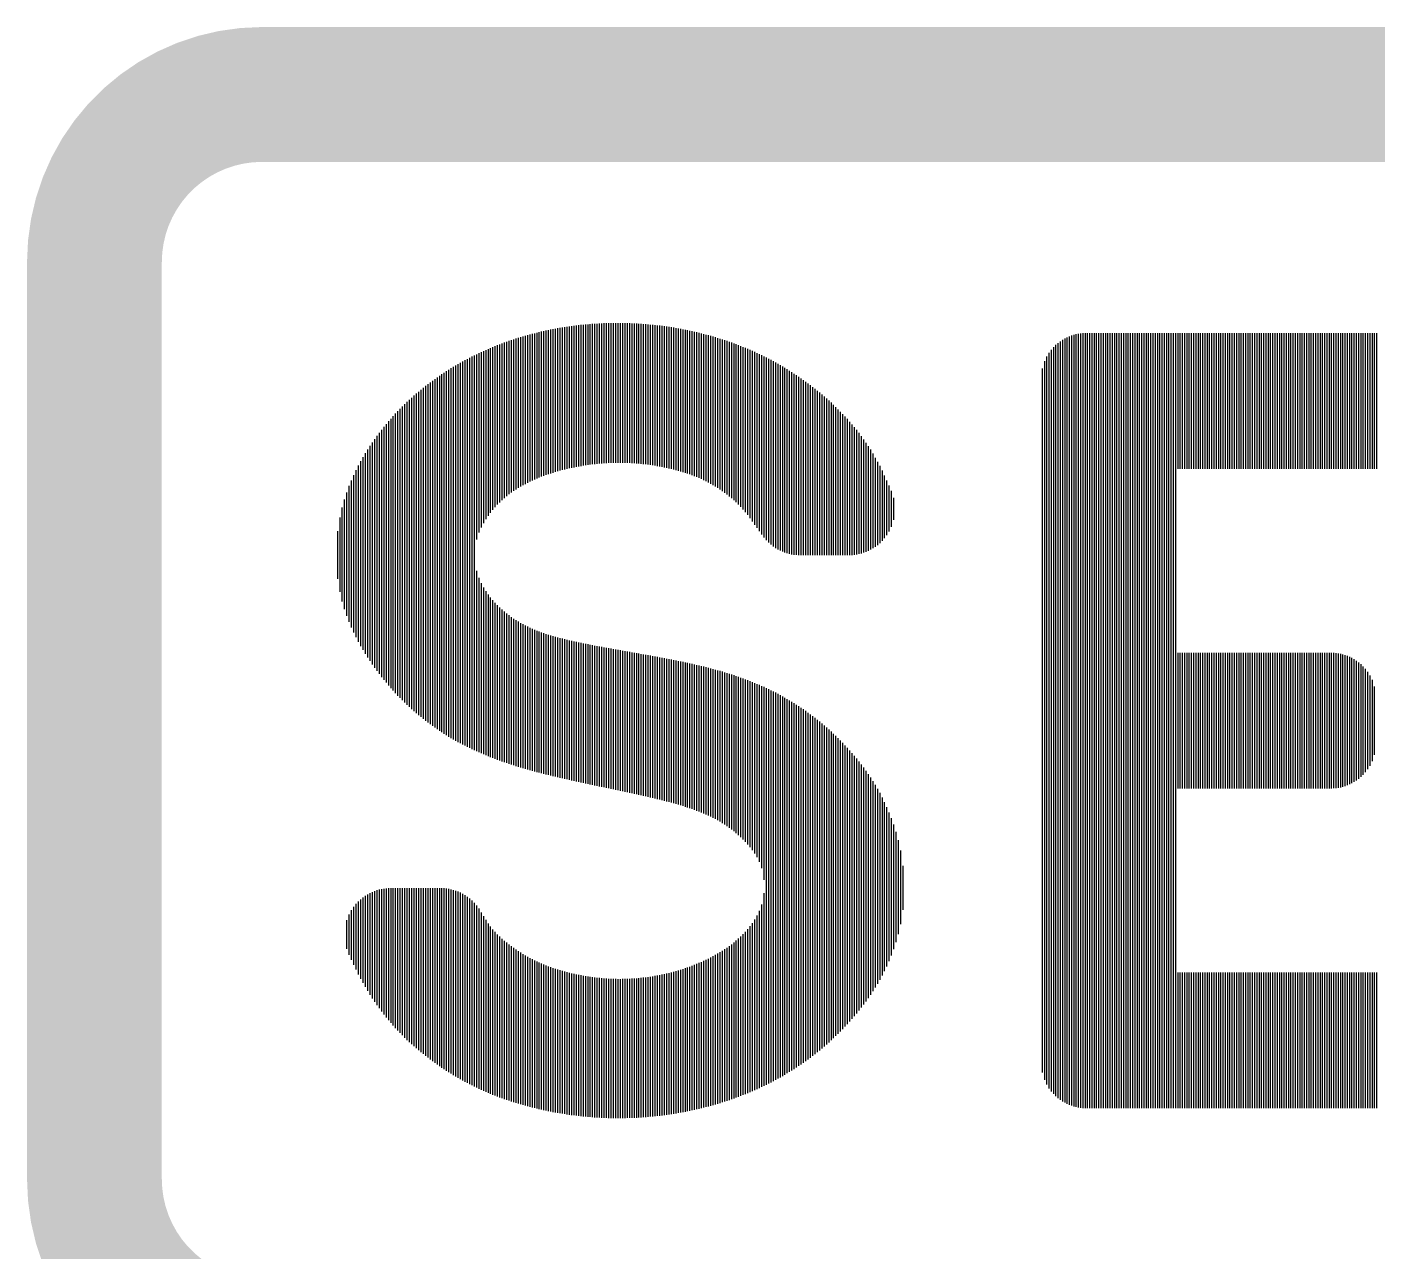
# Model space of a CAD drawing. Extents: x 1.8 to 21.6, y 5.9 to 11.2.
# Drawn here: x 12.675 to 13.376, y 7.622 to 8.258 of the extents above; entities that cross this region are included whole.
import ezdxf

# ---------------------------------------------------------------- set-up
doc = ezdxf.new("R2010")
doc.units = 0
doc.header["$LTSCALE"] = 1.21
doc.header["$MEASUREMENT"] = 0
doc.layers.get('0').update_dxf_attribs({"linetype": 'CONTINUOUS'})

msp = doc.modelspace()

# ---------------------------------------------------------------- linework, layer by layer
at = {"linetype": 'CONTINUOUS'}
for p, q in [((12.96002, 8.02975), (12.96002, 8.1031)), ((12.96122, 8.02999), (12.96122, 8.10325)), ((12.96243, 8.03019), (12.96243, 8.1034)), ((12.96363, 8.03039), (12.96363, 8.10351)), ((12.96483, 8.03059), (12.96483, 8.10361)), ((12.96604, 8.03076), (12.96604, 8.10372)), ((12.96724, 8.03092), (12.96724, 8.10383)), ((12.96844, 8.03107), (12.96844, 8.10393)), ((12.96965, 8.03123), (12.96965, 8.10402)), ((12.97085, 8.03134), (12.97085, 8.10408)), ((12.97205, 8.03145), (12.97205, 8.10414)), ((12.97326, 8.03156), (12.97326, 8.1042)), ((12.97446, 8.03165), (12.97446, 8.10426)), ((12.97567, 8.03172), (12.97567, 8.10432)), ((12.97687, 8.03178), (12.97687, 8.10434)), ((12.97807, 8.03185), (12.97807, 8.10435)), ((12.97928, 8.03188), (12.97928, 8.10437)), ((12.98048, 8.0319), (12.98048, 8.10438)), ((12.98168, 8.03192), (12.98168, 8.1044)), ((12.98289, 8.03193), (12.98289, 8.1044)), ((12.98409, 8.0319), (12.98409, 8.10437)), ((12.98529, 8.03188), (12.98529, 8.10434)), ((12.9865, 8.03186), (12.9865, 8.10431)), ((12.9877, 8.03179), (12.9877, 8.10428)), ((12.9889, 8.03173), (12.9889, 8.10424)), ((12.99011, 8.03166), (12.99011, 8.10419)), ((12.99131, 8.03157), (12.99131, 8.10411)), ((12.99251, 8.03146), (12.99251, 8.10403)), ((12.99372, 8.03135), (12.99372, 8.10396)), ((12.99492, 8.03124), (12.99492, 8.10388)), ((12.99613, 8.03109), (12.99613, 8.1038)), ((12.99733, 8.03093), (12.99733, 8.10368)), ((12.99853, 8.03078), (12.99853, 8.10356)), ((12.99974, 8.0306), (12.99974, 8.10344)), ((13.00094, 8.0304), (13.00094, 8.10331)), ((13.00214, 8.0302), (13.00214, 8.10319)), ((12.92873, 8.01802), (12.92873, 8.09633)), ((12.92993, 8.0188), (12.92993, 8.0967)), ((12.93113, 8.01951), (12.93113, 8.09705)), ((12.93234, 8.02019), (12.93234, 8.09741)), ((12.93354, 8.02085), (12.93354, 8.09776)), ((12.93475, 8.02146), (12.93475, 8.09812)), ((12.93595, 8.02208), (12.93595, 8.09846)), ((12.93715, 8.02262), (12.93715, 8.09876)), ((12.93836, 8.02317), (12.93836, 8.09906)), ((12.93956, 8.02369), (12.93956, 8.09936)), ((12.94076, 8.02418), (12.94076, 8.09966)), ((12.94197, 8.02467), (12.94197, 8.09997)), ((12.94317, 8.02511), (12.94317, 8.10022)), ((12.94437, 8.02554), (12.94437, 8.10047)), ((12.94558, 8.02598), (12.94558, 8.10073)), ((12.94678, 8.02636), (12.94678, 8.10098)), ((12.94798, 8.02674), (12.94798, 8.10123)), ((12.94919, 8.02712), (12.94919, 8.10146)), ((12.95039, 8.02746), (12.95039, 8.10166)), ((12.95159, 8.02779), (12.95159, 8.10187)), ((12.9528, 8.02813), (12.9528, 8.10207)), ((12.954, 8.02843), (12.954, 8.10227)), ((12.95521, 8.02871), (12.95521, 8.10247)), ((12.95641, 8.029), (12.95641, 8.10264)), ((12.95761, 8.02927), (12.95761, 8.10279)), ((12.95882, 8.02951), (12.95882, 8.10294)), ((13.00335, 8.03), (13.00335, 8.10306)), ((13.00455, 8.02976), (13.00455, 8.10289)), ((13.00575, 8.02951), (13.00575, 8.10272)), ((13.00696, 8.02927), (13.00696, 8.10254)), ((13.00816, 8.02899), (13.00816, 8.10237)), ((13.00936, 8.02871), (13.00936, 8.1022)), ((13.01057, 8.02842), (13.01057, 8.10201)), ((13.01177, 8.02811), (13.01177, 8.10179)), ((13.01298, 8.02777), (13.01298, 8.10157)), ((13.01418, 8.02743), (13.01418, 8.10135)), ((13.01538, 8.02708), (13.01538, 8.10114)), ((13.01659, 8.02669), (13.01659, 8.10092)), ((13.01779, 8.02631), (13.01779, 8.10066)), ((13.01899, 8.0259), (13.01899, 8.10039)), ((13.0202, 8.02545), (13.0202, 8.10012)), ((13.0214, 8.02501), (13.0214, 8.09986)), ((13.0226, 8.02452), (13.0226, 8.09959)), ((13.02381, 8.02401), (13.02381, 8.09931)), ((13.02501, 8.02349), (13.02501, 8.09899)), ((13.02621, 8.0229), (13.02621, 8.09867)), ((13.02742, 8.02232), (13.02742, 8.09836)), ((13.02862, 8.02169), (13.02862, 8.09804)), ((13.02982, 8.02102), (13.02982, 8.09773)), ((13.03103, 8.02034), (13.03103, 8.09737)), ((13.03223, 8.01959), (13.03223, 8.097)), ((13.03344, 8.01884), (13.03344, 8.09663)), ((13.03464, 8.01802), (13.03464, 8.09627)), ((13.21376, 7.69974), (13.21376, 8.09637)), ((13.21493, 7.69914), (13.21493, 8.09696)), ((13.2161, 7.69863), (13.2161, 8.09748)), ((13.21728, 7.69818), (13.21728, 8.09792)), ((13.21845, 7.69781), (13.21845, 8.09829)), ((13.21962, 7.69751), (13.21962, 8.0986)), ((13.2208, 7.69727), (13.2208, 8.09884)), ((13.22197, 7.69708), (13.22197, 8.09902)), ((13.22314, 7.69696), (13.22314, 8.09914)), ((13.22432, 7.6969), (13.22432, 8.0992)), ((13.22549, 7.6969), (13.22549, 8.09921)), ((13.22666, 7.6969), (13.22666, 8.09921)), ((13.22784, 7.6969), (13.22784, 8.09921)), ((13.22901, 7.6969), (13.22901, 8.09921)), ((13.23018, 7.6969), (13.23018, 8.09921)), ((13.23136, 7.6969), (13.23136, 8.09921)), ((13.23253, 7.6969), (13.23253, 8.09921)), ((13.23371, 7.6969), (13.23371, 8.09921)), ((13.23488, 7.6969), (13.23488, 8.09921)), ((13.23605, 7.6969), (13.23605, 8.09921)), ((13.23723, 7.6969), (13.23723, 8.09921)), ((13.2384, 7.6969), (13.2384, 8.09921)), ((13.23957, 7.6969), (13.23957, 8.09921)), ((13.24075, 7.6969), (13.24075, 8.09921)), ((13.24192, 7.6969), (13.24192, 8.09921)), ((13.24309, 7.6969), (13.24309, 8.09921)), ((13.24427, 7.6969), (13.24427, 8.09921)), ((13.24544, 7.6969), (13.24544, 8.09921)), ((13.24661, 7.6969), (13.24661, 8.09921)), ((13.24779, 7.6969), (13.24779, 8.09921)), ((13.24896, 7.6969), (13.24896, 8.09921)), ((13.25013, 7.6969), (13.25013, 8.09921)), ((13.25131, 7.6969), (13.25131, 8.09921)), ((13.25248, 7.6969), (13.25248, 8.09921)), ((13.25365, 7.6969), (13.25365, 8.09921)), ((13.25483, 7.6969), (13.25483, 8.09921)), ((13.256, 7.6969), (13.256, 8.09921)), ((13.25717, 7.6969), (13.25717, 8.09921)), ((13.25835, 7.6969), (13.25835, 8.09921)), ((13.25952, 7.6969), (13.25952, 8.09921)), ((13.26069, 7.6969), (13.26069, 8.09921)), ((13.26187, 7.6969), (13.26187, 8.09921)), ((13.26304, 7.6969), (13.26304, 8.09921)), ((13.26421, 7.6969), (13.26421, 8.09921)), ((13.26539, 7.6969), (13.26539, 8.09921)), ((13.26656, 7.6969), (13.26656, 8.09921)), ((13.26774, 7.6969), (13.26774, 8.09921)), ((13.26891, 7.6969), (13.26891, 8.09921)), ((13.27008, 7.6969), (13.27008, 8.09921)), ((13.27126, 7.6969), (13.27126, 8.09921)), ((13.27243, 8.0288), (13.27243, 8.09921)), ((13.2736, 8.0288), (13.2736, 8.09921)), ((13.27478, 8.0288), (13.27478, 8.09921)), ((13.27595, 8.0288), (13.27595, 8.09921)), ((13.27712, 8.0288), (13.27712, 8.09921)), ((13.2783, 8.0288), (13.2783, 8.09921)), ((13.27947, 8.0288), (13.27947, 8.09921)), ((13.28064, 8.0288), (13.28064, 8.09921)), ((13.28182, 8.0288), (13.28182, 8.09921)), ((13.28299, 8.0288), (13.28299, 8.09921)), ((13.28416, 8.0288), (13.28416, 8.09921)), ((13.28534, 8.0288), (13.28534, 8.09921)), ((13.28651, 8.0288), (13.28651, 8.09921)), ((13.28768, 8.0288), (13.28768, 8.09921)), ((13.28886, 8.0288), (13.28886, 8.09921)), ((13.29003, 8.0288), (13.29003, 8.09921)), ((13.2912, 8.0288), (13.2912, 8.09921)), ((13.29238, 8.0288), (13.29238, 8.09921)), ((13.29355, 8.0288), (13.29355, 8.09921)), ((13.29472, 8.0288), (13.29472, 8.09921)), ((13.2959, 8.0288), (13.2959, 8.09921)), ((13.29707, 8.0288), (13.29707, 8.09921)), ((13.29824, 8.0288), (13.29824, 8.09921)), ((13.29942, 8.0288), (13.29942, 8.09921)), ((13.30059, 8.0288), (13.30059, 8.09921)), ((13.30177, 8.0288), (13.30177, 8.09921)), ((13.30294, 8.0288), (13.30294, 8.09921)), ((13.30411, 8.0288), (13.30411, 8.09921)), ((13.30529, 8.0288), (13.30529, 8.09921)), ((13.30646, 8.0288), (13.30646, 8.09921)), ((13.30763, 8.0288), (13.30763, 8.09921)), ((13.30881, 8.0288), (13.30881, 8.09921)), ((13.30998, 8.0288), (13.30998, 8.09921)), ((13.31115, 8.0288), (13.31115, 8.09921)), ((13.31233, 8.0288), (13.31233, 8.09921)), ((13.3135, 8.0288), (13.3135, 8.09921)), ((13.31467, 8.0288), (13.31467, 8.09921)), ((13.31585, 8.0288), (13.31585, 8.09921)), ((13.31702, 8.0288), (13.31702, 8.09921)), ((13.31819, 8.0288), (13.31819, 8.09921)), ((13.31937, 8.0288), (13.31937, 8.09921)), ((13.32054, 8.0288), (13.32054, 8.09921)), ((13.32171, 8.0288), (13.32171, 8.09921)), ((13.32289, 8.0288), (13.32289, 8.09921)), ((13.32406, 8.0288), (13.32406, 8.09921)), ((13.32523, 8.0288), (13.32523, 8.09921)), ((13.32641, 8.0288), (13.32641, 8.09921)), ((13.32758, 8.0288), (13.32758, 8.09921)), ((13.32875, 8.0288), (13.32875, 8.09921)), ((13.32993, 8.0288), (13.32993, 8.09921)), ((13.3311, 8.0288), (13.3311, 8.09921)), ((13.33227, 8.0288), (13.33227, 8.09921)), ((13.33345, 8.0288), (13.33345, 8.09921)), ((13.33462, 8.0288), (13.33462, 8.09921)), ((13.3358, 8.0288), (13.3358, 8.09921)), ((13.33697, 8.0288), (13.33697, 8.09921)), ((13.33814, 8.0288), (13.33814, 8.09921)), ((13.33932, 8.0288), (13.33932, 8.09921)), ((13.34049, 8.0288), (13.34049, 8.09921)), ((13.34166, 8.0288), (13.34166, 8.09921)), ((13.34284, 8.0288), (13.34284, 8.09921)), ((13.34401, 8.0288), (13.34401, 8.09921)), ((13.34518, 8.0288), (13.34518, 8.09921)), ((13.34636, 8.0288), (13.34636, 8.09921)), ((13.34753, 8.0288), (13.34753, 8.09921)), ((13.3487, 8.0288), (13.3487, 8.09921)), ((13.34988, 8.0288), (13.34988, 8.09921)), ((13.35105, 8.0288), (13.35105, 8.09921)), ((13.35222, 8.0288), (13.35222, 8.09921)), ((13.3534, 8.0288), (13.3534, 8.09921)), ((13.35457, 8.0288), (13.35457, 8.09921)), ((13.35574, 8.0288), (13.35574, 8.09921)), ((13.35692, 8.0288), (13.35692, 8.09921)), ((13.35809, 8.0288), (13.35809, 8.09921)), ((13.35926, 8.0288), (13.35926, 8.09921)), ((13.36044, 8.0288), (13.36044, 8.09921)), ((13.36161, 8.0288), (13.36161, 8.09921)), ((13.36278, 8.0288), (13.36278, 8.09921)), ((13.36396, 8.0288), (13.36396, 8.09921)), ((13.36513, 8.0288), (13.36513, 8.09921)), ((13.36631, 8.0288), (13.36631, 8.09921)), ((13.36748, 8.0288), (13.36748, 8.09921)), ((13.36865, 8.0288), (13.36865, 8.09921)), ((13.36983, 8.0288), (13.36983, 8.09921)), ((13.371, 8.0288), (13.371, 8.09921)), ((13.37217, 8.0288), (13.37217, 8.09921)), ((13.37335, 8.0288), (13.37335, 8.09921)), ((13.37452, 8.0288), (13.37452, 8.09921)), ((13.37569, 8.0288), (13.37569, 8.09921)), ((12.91067, 7.99833), (12.91067, 8.08931)), ((12.91188, 8.00059), (12.91188, 8.08984)), ((12.91308, 8.00256), (12.91308, 8.09037)), ((12.91428, 8.00434), (12.91428, 8.0909)), ((12.91549, 8.00598), (12.91549, 8.09143)), ((12.91669, 8.00746), (12.91669, 8.09194)), ((12.9179, 8.00883), (12.9179, 8.09241)), ((12.9191, 8.01014), (12.9191, 8.09288)), ((12.9203, 8.01134), (12.9203, 8.09334)), ((12.92151, 8.01247), (12.92151, 8.09381)), ((12.92271, 8.01355), (12.92271, 8.09428)), ((12.92391, 8.01454), (12.92391, 8.09469)), ((12.92512, 8.0155), (12.92512, 8.0951)), ((12.92632, 8.01638), (12.92632, 8.09551)), ((12.92752, 8.01724), (12.92752, 8.09592)), ((13.03584, 8.01718), (13.03584, 8.0959)), ((13.03705, 8.01632), (13.03705, 8.09551)), ((13.03825, 8.01538), (13.03825, 8.09509)), ((13.03945, 8.01444), (13.03945, 8.09467)), ((13.04066, 8.01345), (13.04066, 8.09424)), ((13.04186, 8.0124), (13.04186, 8.09382)), ((13.04306, 8.01136), (13.04306, 8.0934)), ((13.04427, 8.01018), (13.04427, 8.09292)), ((13.04547, 8.00898), (13.04547, 8.09244)), ((13.04667, 8.00767), (13.04667, 8.09196)), ((13.04788, 8.00627), (13.04788, 8.09148)), ((13.04908, 8.00477), (13.04908, 8.091)), ((13.05028, 8.00309), (13.05028, 8.09047)), ((13.05149, 8.0014), (13.05149, 8.08993)), ((13.05269, 7.99972), (13.05269, 8.08938)), ((13.20672, 7.70559), (13.20672, 8.09052)), ((13.20789, 7.70425), (13.20789, 8.09186)), ((13.20906, 7.70309), (13.20906, 8.09302)), ((13.21024, 7.70208), (13.21024, 8.09403)), ((13.21141, 7.70119), (13.21141, 8.09491)), ((13.21258, 7.70042), (13.21258, 8.09569)), ((12.89744, 7.88762), (12.89744, 8.08237)), ((12.89864, 7.88694), (12.89864, 8.08309)), ((12.89984, 7.88626), (12.89984, 8.08375)), ((12.90105, 7.88563), (12.90105, 8.08441)), ((12.90225, 7.88504), (12.90225, 8.08507)), ((12.90345, 7.88444), (12.90345, 8.08574)), ((12.90466, 7.88385), (12.90466, 8.08637)), ((12.90586, 7.88326), (12.90586, 8.08697)), ((12.90706, 7.88266), (12.90706, 8.08756)), ((12.90827, 7.99205), (12.90827, 8.08815)), ((12.90947, 7.99565), (12.90947, 8.08874)), ((13.0539, 7.99804), (13.0539, 8.08884)), ((13.0551, 7.99635), (13.0551, 8.08829)), ((13.0563, 7.99467), (13.0563, 8.08772)), ((13.05751, 7.99304), (13.05751, 8.0871)), ((13.05871, 7.99164), (13.05871, 8.08649)), ((13.05991, 7.99043), (13.05991, 8.08587)), ((13.06112, 7.98938), (13.06112, 8.08525)), ((13.06232, 7.98845), (13.06232, 8.08463)), ((13.06352, 7.98764), (13.06352, 8.08394)), ((13.06473, 7.98693), (13.06473, 8.08325)), ((13.06593, 7.98631), (13.06593, 8.08255)), ((13.2032, 7.71155), (13.2032, 8.08455)), ((13.20437, 7.70908), (13.20437, 8.08702)), ((13.20554, 7.70716), (13.20554, 8.08894)), ((12.8866, 7.89442), (12.8866, 8.07534)), ((12.88781, 7.89355), (12.88781, 8.07619)), ((12.88901, 7.89277), (12.88901, 8.077)), ((12.89021, 7.89199), (12.89021, 8.07781)), ((12.89142, 7.89122), (12.89142, 8.07863)), ((12.89262, 7.89044), (12.89262, 8.07944)), ((12.89382, 7.88967), (12.89382, 8.08017)), ((12.89503, 7.88898), (12.89503, 8.08091)), ((12.89623, 7.8883), (12.89623, 8.08164)), ((13.06713, 7.98577), (13.06713, 8.08186)), ((13.06834, 7.98531), (13.06834, 8.08116)), ((13.06954, 7.98492), (13.06954, 8.08041)), ((13.07074, 7.9846), (13.07074, 8.07963)), ((13.07195, 7.98435), (13.07195, 8.07885)), ((13.07315, 7.98415), (13.07315, 8.07808)), ((13.07436, 7.98402), (13.07436, 8.0773)), ((13.07556, 7.98395), (13.07556, 8.07648)), ((13.07676, 7.98394), (13.07676, 8.07562)), ((13.20202, 7.71534), (13.20202, 8.08076)), ((12.87818, 7.9009), (12.87818, 8.06878)), ((12.87938, 7.89992), (12.87938, 8.06977)), ((12.88059, 7.89894), (12.88059, 8.07076)), ((12.88179, 7.89796), (12.88179, 8.07175)), ((12.88299, 7.89705), (12.88299, 8.07265)), ((12.8842, 7.89617), (12.8842, 8.07354)), ((12.8854, 7.8953), (12.8854, 8.07444)), ((13.07797, 7.98394), (13.07797, 8.07475)), ((13.07917, 7.98394), (13.07917, 8.07389)), ((13.08037, 7.98394), (13.08037, 8.07302)), ((13.08158, 7.98394), (13.08158, 8.07213)), ((13.08278, 7.98394), (13.08278, 8.07117)), ((13.08398, 7.98394), (13.08398, 8.07022)), ((13.08519, 7.98394), (13.08519, 8.06926)), ((13.08639, 7.98394), (13.08639, 8.0683)), ((12.86975, 7.90859), (12.86975, 8.06109)), ((12.87096, 7.90738), (12.87096, 8.06229)), ((12.87216, 7.90621), (12.87216, 8.06345)), ((12.87336, 7.90513), (12.87336, 8.06454)), ((12.87457, 7.90404), (12.87457, 8.06563)), ((12.87577, 7.90295), (12.87577, 8.06673)), ((12.87698, 7.90187), (12.87698, 8.06779)), ((13.08759, 7.98394), (13.08759, 8.06733)), ((13.0888, 7.98394), (13.0888, 8.06627)), ((13.09, 7.98394), (13.09, 8.06521)), ((13.09121, 7.98394), (13.09121, 8.06415)), ((13.09241, 7.98394), (13.09241, 8.06309)), ((13.09361, 7.98394), (13.09361, 8.06203)), ((12.86374, 7.91495), (12.86374, 8.05474)), ((12.86494, 7.91362), (12.86494, 8.05606)), ((12.86614, 7.91229), (12.86614, 8.05739)), ((12.86735, 7.91099), (12.86735, 8.05868)), ((12.86855, 7.90979), (12.86855, 8.05988)), ((13.09482, 7.98394), (13.09482, 8.06082)), ((13.09602, 7.98394), (13.09602, 8.0596)), ((13.09722, 7.98394), (13.09722, 8.05839)), ((13.09843, 7.98394), (13.09843, 8.05718)), ((13.09963, 7.98394), (13.09963, 8.05597)), ((13.10083, 7.98394), (13.10083, 8.05462)), ((12.85772, 7.92225), (12.85772, 8.04744)), ((12.85892, 7.92068), (12.85892, 8.049)), ((12.86013, 7.91922), (12.86013, 8.05047)), ((12.86133, 7.91775), (12.86133, 8.05194)), ((12.86253, 7.91628), (12.86253, 8.05341)), ((13.10204, 7.98394), (13.10204, 8.05319)), ((13.10324, 7.984), (13.10324, 8.05176)), ((13.10444, 7.98412), (13.10444, 8.05033)), ((13.10565, 7.9843), (13.10565, 8.0489)), ((13.10685, 7.98454), (13.10685, 8.0474)), ((12.8529, 7.929), (12.8529, 8.04063)), ((12.85411, 7.92719), (12.85411, 8.04247)), ((12.85531, 7.92549), (12.85531, 8.04417)), ((12.85652, 7.92387), (12.85652, 8.0458)), ((13.10805, 7.98484), (13.10805, 8.04568)), ((13.10926, 7.98522), (13.10926, 8.04395)), ((13.11046, 7.98566), (13.11046, 8.04222)), ((13.11167, 7.98618), (13.11167, 8.0405)), ((12.84929, 7.93474), (12.84929, 8.0348)), ((12.8505, 7.93271), (12.8505, 8.03688)), ((12.8517, 7.9308), (12.8517, 8.0388)), ((13.11287, 7.98678), (13.11287, 8.03873)), ((13.11407, 7.98747), (13.11407, 8.03661)), ((13.11528, 7.98826), (13.11528, 8.03449)), ((12.84568, 7.94131), (12.84568, 8.02803)), ((12.84689, 7.93901), (12.84689, 8.03043)), ((12.84809, 7.93676), (12.84809, 8.03271)), ((13.11648, 7.98916), (13.11648, 8.03237)), ((13.11768, 7.99018), (13.11768, 8.03025)), ((13.11889, 7.99135), (13.11889, 8.02795)), ((12.84207, 7.94924), (12.84207, 8.01984)), ((12.84328, 7.94642), (12.84328, 8.02272)), ((12.84448, 7.94376), (12.84448, 8.02553)), ((13.12009, 7.9927), (13.12009, 8.02531)), ((13.12129, 7.99429), (13.12129, 8.02266)), ((13.1225, 7.99621), (13.1225, 8.02002)), ((12.83967, 7.95594), (12.83967, 8.01283)), ((12.84087, 7.95241), (12.84087, 8.01647)), ((13.1237, 7.99867), (13.1237, 8.01735)), ((13.1249, 8.00232), (13.1249, 8.0137)), ((12.83846, 7.95984), (12.83846, 8.00869)), ((12.83726, 7.9649), (12.83726, 8.00344)), ((12.83605, 7.97171), (12.83605, 7.9964)), ((12.90827, 7.88214), (12.90827, 7.97579)), ((12.90947, 7.88163), (12.90947, 7.97213)), ((12.91067, 7.88111), (12.91067, 7.96945)), ((12.91188, 7.88059), (12.91188, 7.96721)), ((12.91308, 7.88007), (12.91308, 7.96528)), ((12.91428, 7.87956), (12.91428, 7.96355)), ((12.91549, 7.87911), (12.91549, 7.96198)), ((12.91669, 7.87866), (12.91669, 7.96053)), ((12.9179, 7.87821), (12.9179, 7.95921)), ((12.9191, 7.87776), (12.9191, 7.95796)), ((12.9203, 7.87731), (12.9203, 7.95679)), ((12.92151, 7.87686), (12.92151, 7.95569)), ((12.92271, 7.87645), (12.92271, 7.95463)), ((12.92391, 7.87605), (12.92391, 7.95366)), ((12.92512, 7.87566), (12.92512, 7.9527)), ((12.92632, 7.87527), (12.92632, 7.95182)), ((12.92752, 7.87487), (12.92752, 7.95096)), ((12.92873, 7.87448), (12.92873, 7.95018)), ((12.92993, 7.87409), (12.92993, 7.94941)), ((12.93113, 7.87375), (12.93113, 7.94871)), ((12.93234, 7.8734), (12.93234, 7.94804)), ((12.93354, 7.87306), (12.93354, 7.9474)), ((12.93475, 7.87271), (12.93475, 7.94682)), ((12.93595, 7.87237), (12.93595, 7.94624)), ((12.93715, 7.87202), (12.93715, 7.94572)), ((12.93836, 7.87168), (12.93836, 7.94522)), ((12.93956, 7.87137), (12.93956, 7.94472)), ((12.94076, 7.87107), (12.94076, 7.94426)), ((12.94197, 7.87076), (12.94197, 7.94384)), ((12.94317, 7.87046), (12.94317, 7.94341)), ((12.94437, 7.87015), (12.94437, 7.94299)), ((12.94558, 7.86985), (12.94558, 7.94262)), ((12.94678, 7.86954), (12.94678, 7.94226)), ((12.94798, 7.86925), (12.94798, 7.9419)), ((12.94919, 7.86897), (12.94919, 7.94153)), ((12.95039, 7.86869), (12.95039, 7.9412)), ((12.95159, 7.86841), (12.95159, 7.94089)), ((12.9528, 7.86813), (12.9528, 7.94058)), ((12.954, 7.86786), (12.954, 7.94028)), ((12.95521, 7.86758), (12.95521, 7.93997)), ((12.95641, 7.8673), (12.95641, 7.93968)), ((12.95761, 7.86703), (12.95761, 7.93942)), ((12.95882, 7.86677), (12.95882, 7.93915)), ((12.96002, 7.86651), (12.96002, 7.93889)), ((12.96122, 7.86625), (12.96122, 7.93863)), ((12.96243, 7.86598), (12.96243, 7.93836)), ((12.96363, 7.86572), (12.96363, 7.93811)), ((12.96483, 7.86546), (12.96483, 7.93788)), ((12.96604, 7.8652), (12.96604, 7.93764)), ((12.96724, 7.86494), (12.96724, 7.93741)), ((12.96844, 7.86469), (12.96844, 7.93717)), ((12.96965, 7.86444), (12.96965, 7.93694)), ((12.97085, 7.86418), (12.97085, 7.9367)), ((12.97205, 7.86393), (12.97205, 7.93648)), ((12.97326, 7.86367), (12.97326, 7.93626)), ((12.97446, 7.86342), (12.97446, 7.93604)), ((12.97567, 7.86316), (12.97567, 7.93583)), ((12.97687, 7.86291), (12.97687, 7.93561)), ((12.97807, 7.86266), (12.97807, 7.93539)), ((12.97928, 7.8624), (12.97928, 7.93517)), ((12.98048, 7.86215), (12.98048, 7.93495)), ((12.98168, 7.8619), (12.98168, 7.93474)), ((12.98289, 7.86164), (12.98289, 7.93453)), ((12.98409, 7.86139), (12.98409, 7.93432)), ((12.98529, 7.86113), (12.98529, 7.93411)), ((12.9865, 7.86087), (12.9865, 7.93389)), ((12.9877, 7.86061), (12.9877, 7.93368)), ((12.9889, 7.86035), (12.9889, 7.93347)), ((12.99011, 7.86009), (12.99011, 7.93326)), ((12.99131, 7.85983), (12.99131, 7.93304)), ((12.99251, 7.85957), (12.99251, 7.93283)), ((12.99372, 7.8593), (12.99372, 7.93261)), ((12.99492, 7.85902), (12.99492, 7.9324)), ((12.99613, 7.85875), (12.99613, 7.93219)), ((12.99733, 7.85847), (12.99733, 7.93197)), ((12.99853, 7.85819), (12.99853, 7.93176)), ((12.99974, 7.85792), (12.99974, 7.93153)), ((13.00094, 7.85764), (13.00094, 7.93131)), ((13.00214, 7.85735), (13.00214, 7.93109)), ((13.00335, 7.85704), (13.00335, 7.93086)), ((13.00455, 7.85674), (13.00455, 7.93064)), ((13.00575, 7.85644), (13.00575, 7.93041)), ((13.00696, 7.85614), (13.00696, 7.93019)), ((13.00816, 7.85583), (13.00816, 7.92996)), ((13.00936, 7.8555), (13.00936, 7.92972)), ((13.01057, 7.85516), (13.01057, 7.92947)), ((13.01177, 7.85482), (13.01177, 7.92923)), ((13.01298, 7.85447), (13.01298, 7.92898)), ((13.01418, 7.85413), (13.01418, 7.92874)), ((13.01538, 7.85376), (13.01538, 7.9285)), ((13.01659, 7.85336), (13.01659, 7.92825)), ((13.01779, 7.85297), (13.01779, 7.928)), ((13.01899, 7.85258), (13.01899, 7.92772)), ((13.27243, 7.86285), (13.27243, 7.93326)), ((13.2736, 7.86285), (13.2736, 7.93326)), ((13.27478, 7.86285), (13.27478, 7.93326)), ((13.27595, 7.86285), (13.27595, 7.93326)), ((13.27712, 7.86285), (13.27712, 7.93326)), ((13.2783, 7.86285), (13.2783, 7.93326)), ((13.27947, 7.86285), (13.27947, 7.93326)), ((13.28064, 7.86285), (13.28064, 7.93326)), ((13.28182, 7.86285), (13.28182, 7.93326)), ((13.28299, 7.86285), (13.28299, 7.93326)), ((13.28416, 7.86285), (13.28416, 7.93326)), ((13.28534, 7.86285), (13.28534, 7.93326)), ((13.28651, 7.86285), (13.28651, 7.93326)), ((13.28768, 7.86285), (13.28768, 7.93326)), ((13.28886, 7.86285), (13.28886, 7.93326)), ((13.29003, 7.86285), (13.29003, 7.93326)), ((13.2912, 7.86285), (13.2912, 7.93326)), ((13.29238, 7.86285), (13.29238, 7.93326)), ((13.29355, 7.86285), (13.29355, 7.93326)), ((13.29472, 7.86285), (13.29472, 7.93326)), ((13.2959, 7.86285), (13.2959, 7.93326)), ((13.29707, 7.86285), (13.29707, 7.93326)), ((13.29824, 7.86285), (13.29824, 7.93326)), ((13.29942, 7.86285), (13.29942, 7.93326)), ((13.30059, 7.86285), (13.30059, 7.93326)), ((13.30177, 7.86285), (13.30177, 7.93326)), ((13.30294, 7.86285), (13.30294, 7.93326)), ((13.30411, 7.86285), (13.30411, 7.93326)), ((13.30529, 7.86285), (13.30529, 7.93326)), ((13.30646, 7.86285), (13.30646, 7.93326)), ((13.30763, 7.86285), (13.30763, 7.93326)), ((13.30881, 7.86285), (13.30881, 7.93326)), ((13.30998, 7.86285), (13.30998, 7.93326)), ((13.31115, 7.86285), (13.31115, 7.93326)), ((13.31233, 7.86285), (13.31233, 7.93326)), ((13.3135, 7.86285), (13.3135, 7.93326)), ((13.31467, 7.86285), (13.31467, 7.93326)), ((13.31585, 7.86285), (13.31585, 7.93326)), ((13.31702, 7.86285), (13.31702, 7.93326)), ((13.31819, 7.86285), (13.31819, 7.93326)), ((13.31937, 7.86285), (13.31937, 7.93326)), ((13.32054, 7.86285), (13.32054, 7.93326)), ((13.32171, 7.86285), (13.32171, 7.93326)), ((13.32289, 7.86285), (13.32289, 7.93326)), ((13.32406, 7.86285), (13.32406, 7.93326)), ((13.32523, 7.86285), (13.32523, 7.93326)), ((13.32641, 7.86285), (13.32641, 7.93326)), ((13.32758, 7.86285), (13.32758, 7.93326)), ((13.32875, 7.86285), (13.32875, 7.93326)), ((13.32993, 7.86285), (13.32993, 7.93326)), ((13.3311, 7.86285), (13.3311, 7.93326)), ((13.33227, 7.86285), (13.33227, 7.93326)), ((13.33345, 7.86285), (13.33345, 7.93326)), ((13.33462, 7.86285), (13.33462, 7.93326)), ((13.3358, 7.86285), (13.3358, 7.93326)), ((13.33697, 7.86285), (13.33697, 7.93326)), ((13.33814, 7.86285), (13.33814, 7.93326)), ((13.33932, 7.86285), (13.33932, 7.93326)), ((13.34049, 7.86285), (13.34049, 7.93326)), ((13.34166, 7.86285), (13.34166, 7.93326)), ((13.34284, 7.86285), (13.34284, 7.93326)), ((13.34401, 7.86285), (13.34401, 7.93326)), ((13.34518, 7.86285), (13.34518, 7.93326)), ((13.34636, 7.86285), (13.34636, 7.93326)), ((13.34753, 7.86285), (13.34753, 7.93326)), ((13.3487, 7.86285), (13.3487, 7.93326)), ((13.34988, 7.86285), (13.34988, 7.93326)), ((13.35105, 7.86285), (13.35105, 7.93326)), ((13.35222, 7.86285), (13.35222, 7.93325)), ((13.3534, 7.8629), (13.3534, 7.9332)), ((13.35457, 7.86301), (13.35457, 7.9331)), ((13.35574, 7.86318), (13.35574, 7.93293)), ((13.35692, 7.86341), (13.35692, 7.9327)), ((13.35809, 7.8637), (13.35809, 7.93241)), ((13.35926, 7.86405), (13.35926, 7.93205)), ((13.36044, 7.86448), (13.36044, 7.93162)), ((13.36161, 7.86498), (13.36161, 7.93113)), ((13.36278, 7.86556), (13.36278, 7.93055)), ((13.36396, 7.86622), (13.36396, 7.92989)), ((13.36513, 7.86698), (13.36513, 7.92913)), ((13.36631, 7.86784), (13.36631, 7.92827)), ((13.0202, 7.85218), (13.0202, 7.92744)), ((13.0214, 7.85173), (13.0214, 7.92717)), ((13.0226, 7.85128), (13.0226, 7.92689)), ((13.02381, 7.85082), (13.02381, 7.92661)), ((13.02501, 7.85035), (13.02501, 7.92634)), ((13.02621, 7.84983), (13.02621, 7.92606)), ((13.02742, 7.84931), (13.02742, 7.92575)), ((13.02862, 7.84879), (13.02862, 7.92543)), ((13.02982, 7.84819), (13.02982, 7.92511)), ((13.03103, 7.8476), (13.03103, 7.92478)), ((13.03223, 7.84698), (13.03223, 7.92446)), ((13.03344, 7.8463), (13.03344, 7.92414)), ((13.03464, 7.84563), (13.03464, 7.92381)), ((13.03584, 7.84487), (13.03584, 7.92346)), ((13.03705, 7.84411), (13.03705, 7.92308)), ((13.03825, 7.84329), (13.03825, 7.9227)), ((13.03945, 7.84244), (13.03945, 7.92232)), ((13.04066, 7.84154), (13.04066, 7.92195)), ((13.04186, 7.8406), (13.04186, 7.92157)), ((13.04306, 7.83962), (13.04306, 7.92119)), ((13.04427, 7.83859), (13.04427, 7.92076)), ((13.36748, 7.86882), (13.36748, 7.92729)), ((13.36865, 7.86994), (13.36865, 7.92616)), ((13.36983, 7.87124), (13.36983, 7.92487)), ((13.371, 7.87276), (13.371, 7.92334)), ((13.37217, 7.87459), (13.37217, 7.92151)), ((13.04547, 7.8375), (13.04547, 7.92032)), ((13.04667, 7.83636), (13.04667, 7.91987)), ((13.04788, 7.83512), (13.04788, 7.91943)), ((13.04908, 7.83381), (13.04908, 7.91899)), ((13.05028, 7.83241), (13.05028, 7.91854)), ((13.05149, 7.83084), (13.05149, 7.91807)), ((13.05269, 7.8291), (13.05269, 7.91756)), ((13.0539, 7.82712), (13.0539, 7.91704)), ((13.0551, 7.82467), (13.0551, 7.91653)), ((13.0563, 7.82144), (13.0563, 7.91601)), ((13.05751, 7.81534), (13.05751, 7.9155)), ((13.05871, 7.70907), (13.05871, 7.91495)), ((13.05991, 7.70966), (13.05991, 7.91435)), ((13.06112, 7.71025), (13.06112, 7.91376)), ((13.37335, 7.87692), (13.37335, 7.91919)), ((13.37452, 7.88027), (13.37452, 7.91583)), ((13.06232, 7.7109), (13.06232, 7.91316)), ((13.06352, 7.71155), (13.06352, 7.91256)), ((13.06473, 7.71221), (13.06473, 7.91197)), ((13.06593, 7.71287), (13.06593, 7.9113)), ((13.06713, 7.71353), (13.06713, 7.91062)), ((13.06834, 7.71426), (13.06834, 7.90994)), ((13.06954, 7.71499), (13.06954, 7.90925)), ((13.07074, 7.71572), (13.07074, 7.90857)), ((13.07195, 7.71645), (13.07195, 7.90784)), ((13.07315, 7.7172), (13.07315, 7.90707)), ((13.07436, 7.71801), (13.07436, 7.90629)), ((13.07556, 7.71882), (13.07556, 7.90551)), ((13.07676, 7.71963), (13.07676, 7.90473)), ((13.07797, 7.72043), (13.07797, 7.90391)), ((13.07917, 7.7213), (13.07917, 7.90304)), ((13.08037, 7.7222), (13.08037, 7.90216)), ((13.08158, 7.72309), (13.08158, 7.90129)), ((13.08278, 7.72399), (13.08278, 7.90042)), ((13.08398, 7.7249), (13.08398, 7.89947)), ((13.08519, 7.72589), (13.08519, 7.8985)), ((13.08639, 7.72688), (13.08639, 7.89753)), ((13.08759, 7.72786), (13.08759, 7.89656)), ((13.0888, 7.72885), (13.0888, 7.89555)), ((13.09, 7.72993), (13.09, 7.89448)), ((13.09121, 7.73101), (13.09121, 7.89341)), ((13.09241, 7.7321), (13.09241, 7.89234)), ((13.09361, 7.73318), (13.09361, 7.89125)), ((13.09482, 7.73436), (13.09482, 7.89007)), ((13.09602, 7.73555), (13.09602, 7.88889)), ((13.09722, 7.73674), (13.09722, 7.8877)), ((13.09843, 7.73793), (13.09843, 7.88649)), ((13.09963, 7.73923), (13.09963, 7.88519)), ((13.10083, 7.74054), (13.10083, 7.88388)), ((13.10204, 7.74185), (13.10204, 7.88257)), ((13.10324, 7.74319), (13.10324, 7.8812)), ((13.10444, 7.74463), (13.10444, 7.87975)), ((13.10565, 7.74608), (13.10565, 7.8783)), ((13.10685, 7.74752), (13.10685, 7.87685)), ((13.10805, 7.74908), (13.10805, 7.87524)), ((13.10926, 7.75068), (13.10926, 7.87363)), ((13.11046, 7.75228), (13.11046, 7.87201)), ((13.11167, 7.75396), (13.11167, 7.87026)), ((13.11287, 7.75576), (13.11287, 7.86844)), ((13.11407, 7.75755), (13.11407, 7.86663)), ((13.11528, 7.75943), (13.11528, 7.86465)), ((13.11648, 7.76146), (13.11648, 7.86259)), ((13.11768, 7.7635), (13.11768, 7.86052)), ((13.11889, 7.76573), (13.11889, 7.85816)), ((13.12009, 7.76807), (13.12009, 7.85578)), ((13.12129, 7.77049), (13.12129, 7.8532)), ((13.1225, 7.77326), (13.1225, 7.85041)), ((13.1237, 7.77605), (13.1237, 7.84741)), ((13.1249, 7.77939), (13.1249, 7.84407)), ((13.12611, 7.78296), (13.12611, 7.84027)), ((13.12731, 7.78715), (13.12731, 7.83601)), ((13.12851, 7.79245), (13.12851, 7.83071)), ((13.12972, 7.79982), (13.12972, 7.8227)), ((12.8529, 7.75568), (12.8529, 7.80848)), ((12.85411, 7.75386), (12.85411, 7.80904)), ((12.85531, 7.75214), (12.85531, 7.80953)), ((12.85652, 7.75043), (12.85652, 7.80995)), ((12.85772, 7.74871), (12.85772, 7.8103)), ((12.85892, 7.747), (12.85892, 7.81058)), ((12.86013, 7.74544), (12.86013, 7.81079)), ((12.86133, 7.74401), (12.86133, 7.81095)), ((12.86253, 7.74258), (12.86253, 7.81104)), ((12.86374, 7.74115), (12.86374, 7.81107)), ((12.86494, 7.73971), (12.86494, 7.81107)), ((12.86614, 7.73833), (12.86614, 7.81107)), ((12.86735, 7.73712), (12.86735, 7.81107)), ((12.86855, 7.7359), (12.86855, 7.81107)), ((12.86975, 7.73469), (12.86975, 7.81107)), ((12.87096, 7.73347), (12.87096, 7.81107)), ((12.87216, 7.73225), (12.87216, 7.81107)), ((12.87336, 7.73117), (12.87336, 7.81107)), ((12.87457, 7.73012), (12.87457, 7.81107)), ((12.87577, 7.72906), (12.87577, 7.81107)), ((12.87698, 7.728), (12.87698, 7.81107)), ((12.87818, 7.72694), (12.87818, 7.81107)), ((12.87938, 7.72595), (12.87938, 7.81107)), ((12.88059, 7.72501), (12.88059, 7.81107)), ((12.88179, 7.72406), (12.88179, 7.81107)), ((12.88299, 7.72311), (12.88299, 7.81107)), ((12.8842, 7.72217), (12.8842, 7.81107)), ((12.8854, 7.72126), (12.8854, 7.81107)), ((12.8866, 7.72042), (12.8866, 7.81107)), ((12.88781, 7.71957), (12.88781, 7.81107)), ((12.88901, 7.71873), (12.88901, 7.81107)), ((12.89021, 7.71788), (12.89021, 7.81106)), ((12.89142, 7.71705), (12.89142, 7.81099)), ((12.89262, 7.7163), (12.89262, 7.81087)), ((12.89382, 7.71554), (12.89382, 7.81068)), ((12.89503, 7.71479), (12.89503, 7.81043)), ((12.89623, 7.71404), (12.89623, 7.81011)), ((12.89744, 7.71329), (12.89744, 7.80973)), ((12.89864, 7.71261), (12.89864, 7.80927)), ((12.89984, 7.71194), (12.89984, 7.80874)), ((13.05751, 7.70848), (13.05751, 7.80852)), ((12.84568, 7.7688), (12.84568, 7.80288)), ((12.84689, 7.76627), (12.84689, 7.80415)), ((12.84809, 7.76399), (12.84809, 7.80526)), ((12.84929, 7.76191), (12.84929, 7.80623)), ((12.8505, 7.75983), (12.8505, 7.80708)), ((12.8517, 7.75776), (12.8517, 7.80782)), ((12.90105, 7.71128), (12.90105, 7.80812)), ((12.90225, 7.71061), (12.90225, 7.80742)), ((12.90345, 7.70995), (12.90345, 7.80662)), ((12.90466, 7.70932), (12.90466, 7.8057)), ((12.90586, 7.70874), (12.90586, 7.80466)), ((12.90706, 7.70815), (12.90706, 7.80346)), ((12.90827, 7.70757), (12.90827, 7.80208)), ((13.0563, 7.70789), (13.0563, 7.80252)), ((12.84087, 7.7796), (12.84087, 7.79439)), ((12.84207, 7.7764), (12.84207, 7.79741)), ((12.84328, 7.77387), (12.84328, 7.79962)), ((12.84448, 7.77133), (12.84448, 7.80139)), ((12.90947, 7.70698), (12.90947, 7.80044)), ((12.91067, 7.70641), (12.91067, 7.79852)), ((12.91188, 7.7059), (12.91188, 7.79655)), ((12.91308, 7.70538), (12.91308, 7.79458)), ((13.05269, 7.70626), (13.05269, 7.79477)), ((13.0539, 7.70679), (13.0539, 7.79683)), ((13.0551, 7.70731), (13.0551, 7.79931)), ((12.91428, 7.70487), (12.91428, 7.79276)), ((12.91549, 7.70436), (12.91549, 7.79116)), ((12.91669, 7.70385), (12.91669, 7.78965)), ((12.9179, 7.70339), (12.9179, 7.78833)), ((13.04788, 7.70422), (13.04788, 7.78849)), ((13.04908, 7.70469), (13.04908, 7.78985)), ((13.05028, 7.70521), (13.05028, 7.79131)), ((13.05149, 7.70573), (13.05149, 7.79295)), ((12.9191, 7.70294), (12.9191, 7.78704)), ((12.9203, 7.70249), (12.9203, 7.78592)), ((12.92151, 7.70205), (12.92151, 7.7848)), ((12.92271, 7.7016), (12.92271, 7.7838)), ((12.92391, 7.70118), (12.92391, 7.78282)), ((12.92512, 7.70079), (12.92512, 7.78187)), ((12.92632, 7.7004), (12.92632, 7.78098)), ((13.03945, 7.70111), (13.03945, 7.781)), ((13.04066, 7.70152), (13.04066, 7.7819)), ((13.04186, 7.70194), (13.04186, 7.78285)), ((13.04306, 7.70235), (13.04306, 7.78384)), ((13.04427, 7.70282), (13.04427, 7.7849)), ((13.04547, 7.70329), (13.04547, 7.78602)), ((13.04667, 7.70375), (13.04667, 7.7872)), ((12.92752, 7.70002), (12.92752, 7.78009)), ((12.92873, 7.69963), (12.92873, 7.77924)), ((12.92993, 7.69925), (12.92993, 7.77843)), ((12.93113, 7.69891), (12.93113, 7.77763)), ((12.93234, 7.69857), (12.93234, 7.77689)), ((12.93354, 7.69824), (12.93354, 7.77616)), ((12.93475, 7.6979), (12.93475, 7.77546)), ((12.93595, 7.69757), (12.93595, 7.77481)), ((12.93715, 7.69726), (12.93715, 7.77415)), ((12.93836, 7.69697), (12.93836, 7.77356)), ((13.02742, 7.69751), (13.02742, 7.77388)), ((13.02862, 7.69783), (13.02862, 7.77446)), ((13.02982, 7.69814), (13.02982, 7.77509)), ((13.03103, 7.69847), (13.03103, 7.77572)), ((13.03223, 7.69883), (13.03223, 7.77639)), ((13.03344, 7.69919), (13.03344, 7.77708)), ((13.03464, 7.69955), (13.03464, 7.77778)), ((13.03584, 7.69992), (13.03584, 7.77855)), ((13.03705, 7.70029), (13.03705, 7.77933)), ((13.03825, 7.7007), (13.03825, 7.78015)), ((12.93956, 7.69669), (12.93956, 7.77298)), ((12.94076, 7.69641), (12.94076, 7.77241)), ((12.94197, 7.69612), (12.94197, 7.7719)), ((12.94317, 7.69584), (12.94317, 7.77138)), ((12.94437, 7.6956), (12.94437, 7.77091)), ((12.94558, 7.69536), (12.94558, 7.77046)), ((12.94678, 7.69513), (12.94678, 7.77)), ((12.94798, 7.69489), (12.94798, 7.7696)), ((12.94919, 7.69465), (12.94919, 7.7692)), ((12.95039, 7.69443), (12.95039, 7.7688)), ((12.95159, 7.69424), (12.95159, 7.76845)), ((12.9528, 7.69405), (12.9528, 7.7681)), ((12.954, 7.69386), (12.954, 7.76775)), ((12.95521, 7.69367), (12.95521, 7.76745)), ((12.95641, 7.69349), (12.95641, 7.76714)), ((12.95761, 7.69333), (12.95761, 7.76684)), ((12.95882, 7.69319), (12.95882, 7.76657)), ((12.96002, 7.69304), (12.96002, 7.76632)), ((13.00575, 7.69329), (13.00575, 7.76643)), ((13.00696, 7.69346), (13.00696, 7.76671)), ((13.00816, 7.69363), (13.00816, 7.76701)), ((13.00936, 7.6938), (13.00936, 7.76731)), ((13.01057, 7.69397), (13.01057, 7.76762)), ((13.01177, 7.69418), (13.01177, 7.76797)), ((13.01298, 7.69439), (13.01298, 7.76831)), ((13.01418, 7.69461), (13.01418, 7.76867)), ((13.01538, 7.69483), (13.01538, 7.76907)), ((13.01659, 7.69504), (13.01659, 7.76947)), ((13.01779, 7.69527), (13.01779, 7.76987)), ((13.01899, 7.69553), (13.01899, 7.77032)), ((13.0202, 7.6958), (13.0202, 7.77077)), ((13.0214, 7.69606), (13.0214, 7.77122)), ((13.0226, 7.69632), (13.0226, 7.77173)), ((13.02381, 7.69659), (13.02381, 7.77224)), ((13.02501, 7.69689), (13.02501, 7.77275)), ((13.02621, 7.6972), (13.02621, 7.77332)), ((13.27243, 7.6969), (13.27243, 7.7673)), ((13.2736, 7.6969), (13.2736, 7.7673)), ((13.27478, 7.6969), (13.27478, 7.7673)), ((13.27595, 7.6969), (13.27595, 7.7673)), ((13.27712, 7.6969), (13.27712, 7.7673)), ((13.2783, 7.6969), (13.2783, 7.7673)), ((13.27947, 7.6969), (13.27947, 7.7673)), ((13.28064, 7.6969), (13.28064, 7.7673)), ((13.28182, 7.6969), (13.28182, 7.7673)), ((13.28299, 7.6969), (13.28299, 7.7673)), ((13.28416, 7.6969), (13.28416, 7.7673)), ((13.28534, 7.6969), (13.28534, 7.7673)), ((13.28651, 7.6969), (13.28651, 7.7673)), ((13.28768, 7.6969), (13.28768, 7.7673)), ((13.28886, 7.6969), (13.28886, 7.7673)), ((13.29003, 7.6969), (13.29003, 7.7673)), ((13.2912, 7.6969), (13.2912, 7.7673)), ((13.29238, 7.6969), (13.29238, 7.7673)), ((13.29355, 7.6969), (13.29355, 7.7673)), ((13.29472, 7.6969), (13.29472, 7.7673)), ((13.2959, 7.6969), (13.2959, 7.7673)), ((13.29707, 7.6969), (13.29707, 7.7673)), ((13.29824, 7.6969), (13.29824, 7.7673)), ((13.29942, 7.6969), (13.29942, 7.7673)), ((13.30059, 7.6969), (13.30059, 7.7673)), ((13.30177, 7.6969), (13.30177, 7.7673)), ((13.30294, 7.6969), (13.30294, 7.7673)), ((13.30411, 7.6969), (13.30411, 7.7673)), ((13.30529, 7.6969), (13.30529, 7.7673)), ((13.30646, 7.6969), (13.30646, 7.7673)), ((13.30763, 7.6969), (13.30763, 7.7673)), ((13.30881, 7.6969), (13.30881, 7.7673)), ((13.30998, 7.6969), (13.30998, 7.7673)), ((13.31115, 7.6969), (13.31115, 7.7673)), ((13.31233, 7.6969), (13.31233, 7.7673)), ((13.3135, 7.6969), (13.3135, 7.7673)), ((13.31467, 7.6969), (13.31467, 7.7673)), ((13.31585, 7.6969), (13.31585, 7.7673)), ((13.31702, 7.6969), (13.31702, 7.7673)), ((13.31819, 7.6969), (13.31819, 7.7673)), ((13.31937, 7.6969), (13.31937, 7.7673)), ((13.32054, 7.6969), (13.32054, 7.7673)), ((13.32171, 7.6969), (13.32171, 7.7673)), ((13.32289, 7.6969), (13.32289, 7.7673)), ((13.32406, 7.6969), (13.32406, 7.7673)), ((13.32523, 7.6969), (13.32523, 7.7673)), ((13.32641, 7.6969), (13.32641, 7.7673)), ((13.32758, 7.6969), (13.32758, 7.7673)), ((13.32875, 7.6969), (13.32875, 7.7673)), ((13.32993, 7.6969), (13.32993, 7.7673)), ((13.3311, 7.6969), (13.3311, 7.7673)), ((13.33227, 7.6969), (13.33227, 7.7673)), ((13.33345, 7.6969), (13.33345, 7.7673)), ((13.33462, 7.6969), (13.33462, 7.7673)), ((13.3358, 7.6969), (13.3358, 7.7673)), ((13.33697, 7.6969), (13.33697, 7.7673)), ((13.33814, 7.6969), (13.33814, 7.7673)), ((13.33932, 7.6969), (13.33932, 7.7673)), ((13.34049, 7.6969), (13.34049, 7.7673)), ((13.34166, 7.6969), (13.34166, 7.7673)), ((13.34284, 7.6969), (13.34284, 7.7673)), ((13.34401, 7.6969), (13.34401, 7.7673)), ((13.34518, 7.6969), (13.34518, 7.7673)), ((13.34636, 7.6969), (13.34636, 7.7673)), ((13.34753, 7.6969), (13.34753, 7.7673)), ((13.3487, 7.6969), (13.3487, 7.7673)), ((13.34988, 7.6969), (13.34988, 7.7673)), ((13.35105, 7.6969), (13.35105, 7.7673)), ((13.35222, 7.6969), (13.35222, 7.7673)), ((13.3534, 7.6969), (13.3534, 7.7673)), ((13.35457, 7.6969), (13.35457, 7.7673)), ((13.35574, 7.6969), (13.35574, 7.7673)), ((13.35692, 7.6969), (13.35692, 7.7673)), ((13.35809, 7.6969), (13.35809, 7.7673)), ((13.35926, 7.6969), (13.35926, 7.7673)), ((13.36044, 7.6969), (13.36044, 7.7673)), ((13.36161, 7.6969), (13.36161, 7.7673)), ((13.36278, 7.6969), (13.36278, 7.7673)), ((13.36396, 7.6969), (13.36396, 7.7673)), ((13.36513, 7.6969), (13.36513, 7.7673)), ((13.36631, 7.6969), (13.36631, 7.7673)), ((13.36748, 7.6969), (13.36748, 7.7673)), ((13.36865, 7.6969), (13.36865, 7.7673)), ((13.36983, 7.6969), (13.36983, 7.7673)), ((13.371, 7.6969), (13.371, 7.7673)), ((13.37217, 7.6969), (13.37217, 7.7673)), ((13.37335, 7.6969), (13.37335, 7.7673)), ((13.37452, 7.6969), (13.37452, 7.7673)), ((13.37569, 7.6969), (13.37569, 7.7673)), ((12.96122, 7.6929), (12.96122, 7.76606)), ((12.96243, 7.69275), (12.96243, 7.76583)), ((12.96363, 7.69262), (12.96363, 7.76561)), ((12.96483, 7.69252), (12.96483, 7.7654)), ((12.96604, 7.69242), (12.96604, 7.7652)), ((12.96724, 7.69232), (12.96724, 7.76503)), ((12.96844, 7.69222), (12.96844, 7.76486)), ((12.96965, 7.69212), (12.96965, 7.7647)), ((12.97085, 7.69204), (12.97085, 7.76457)), ((12.97205, 7.69199), (12.97205, 7.76445)), ((12.97326, 7.69194), (12.97326, 7.76432)), ((12.97446, 7.69188), (12.97446, 7.76423)), ((12.97567, 7.69183), (12.97567, 7.76415)), ((12.97687, 7.69177), (12.97687, 7.76407)), ((12.97807, 7.69176), (12.97807, 7.764)), ((12.97928, 7.69175), (12.97928, 7.76397)), ((12.98048, 7.69174), (12.98048, 7.76394)), ((12.98168, 7.69173), (12.98168, 7.7639)), ((12.98289, 7.69172), (12.98289, 7.76391)), ((12.98409, 7.69172), (12.98409, 7.76393)), ((12.98529, 7.69175), (12.98529, 7.76394)), ((12.9865, 7.69179), (12.9865, 7.76398)), ((12.9877, 7.69182), (12.9877, 7.76404)), ((12.9889, 7.69186), (12.9889, 7.7641)), ((12.99011, 7.69189), (12.99011, 7.76416)), ((12.99131, 7.69195), (12.99131, 7.76427)), ((12.99251, 7.69203), (12.99251, 7.76438)), ((12.99372, 7.69211), (12.99372, 7.76448)), ((12.99492, 7.69219), (12.99492, 7.76462)), ((12.99613, 7.69228), (12.99613, 7.76477)), ((12.99733, 7.69236), (12.99733, 7.76493)), ((12.99853, 7.69248), (12.99853, 7.7651)), ((12.99974, 7.6926), (12.99974, 7.7653)), ((13.00094, 7.69273), (13.00094, 7.76549)), ((13.00214, 7.69285), (13.00214, 7.76569)), ((13.00335, 7.69298), (13.00335, 7.76594)), ((13.00455, 7.69312), (13.00455, 7.76619))]:
    msp.add_line(p, q, dxfattribs=at)
at = {"linetype": 'CONTINUOUS', "const_width": 0.07}
for points in [[(12.79672, 8.22305, 0.414214), (12.70972, 8.13605, 0.414214)], [(12.70972, 7.66005, 0.414214), (12.79672, 7.57305, 0.414214)]]:
    msp.add_lwpolyline(points, format="xyb", dxfattribs=at)
for points in [[(12.79672, 8.22305), (13.79272, 8.22305)], [(12.70972, 7.66005), (12.70972, 8.13605)]]:
    msp.add_lwpolyline(points, dxfattribs=at)

doc.saveas('drawing.dxf')
